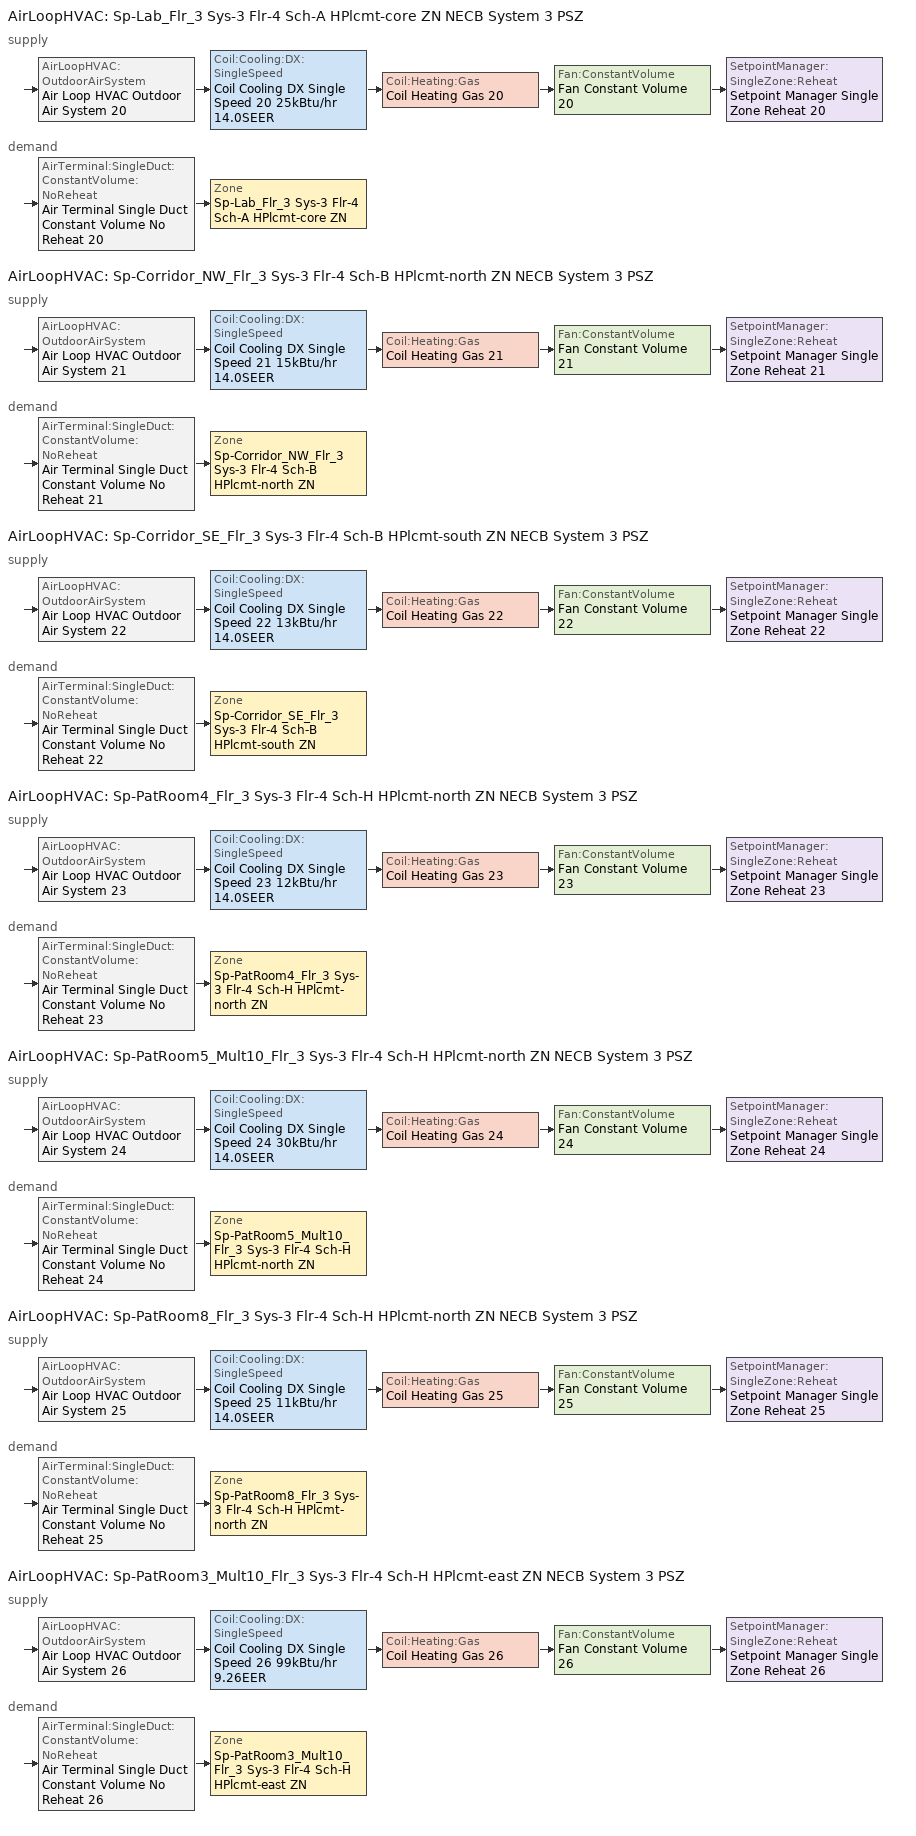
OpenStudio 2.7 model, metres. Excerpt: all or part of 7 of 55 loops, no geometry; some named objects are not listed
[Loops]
AirLoopHVAC 'Sp-Lab_Flr_3 Sys-3 Flr-4 Sch-A HPlcmt-core ZN NECB System 3 PSZ'
 supply: AirLoopHVAC:OutdoorAirSystem 'Air Loop HVAC Outdoor Air System 20' > Coil:Cooling:DX:SingleSpeed 'Coil Cooling DX Single Speed 20 25kBtu/hr 14.0SEER' > Coil:Heating:Gas 'Coil Heating Gas 20' > Fan:ConstantVolume 'Fan Constant Volume 20' > SetpointManager:SingleZone:Reheat 'Setpoint Manager Single Zone Reheat 20'
 demand: AirTerminal:SingleDuct:ConstantVolume:NoReheat 'Air Terminal Single Duct Constant Volume No Reheat 20' > Zone 'Sp-Lab_Flr_3 Sys-3 Flr-4 Sch-A HPlcmt-core ZN'
AirLoopHVAC 'Sp-Corridor_NW_Flr_3 Sys-3 Flr-4 Sch-B HPlcmt-north ZN NECB System 3 PSZ'
 supply: AirLoopHVAC:OutdoorAirSystem 'Air Loop HVAC Outdoor Air System 21' > Coil:Cooling:DX:SingleSpeed 'Coil Cooling DX Single Speed 21 15kBtu/hr 14.0SEER' > Coil:Heating:Gas 'Coil Heating Gas 21' > Fan:ConstantVolume 'Fan Constant Volume 21' > SetpointManager:SingleZone:Reheat 'Setpoint Manager Single Zone Reheat 21'
 demand: AirTerminal:SingleDuct:ConstantVolume:NoReheat 'Air Terminal Single Duct Constant Volume No Reheat 21' > Zone 'Sp-Corridor_NW_Flr_3 Sys-3 Flr-4 Sch-B HPlcmt-north ZN'
AirLoopHVAC 'Sp-Corridor_SE_Flr_3 Sys-3 Flr-4 Sch-B HPlcmt-south ZN NECB System 3 PSZ'
 supply: AirLoopHVAC:OutdoorAirSystem 'Air Loop HVAC Outdoor Air System 22' > Coil:Cooling:DX:SingleSpeed 'Coil Cooling DX Single Speed 22 13kBtu/hr 14.0SEER' > Coil:Heating:Gas 'Coil Heating Gas 22' > Fan:ConstantVolume 'Fan Constant Volume 22' > SetpointManager:SingleZone:Reheat 'Setpoint Manager Single Zone Reheat 22'
 demand: AirTerminal:SingleDuct:ConstantVolume:NoReheat 'Air Terminal Single Duct Constant Volume No Reheat 22' > Zone 'Sp-Corridor_SE_Flr_3 Sys-3 Flr-4 Sch-B HPlcmt-south ZN'
AirLoopHVAC 'Sp-PatRoom4_Flr_3 Sys-3 Flr-4 Sch-H HPlcmt-north ZN NECB System 3 PSZ'
 supply: AirLoopHVAC:OutdoorAirSystem 'Air Loop HVAC Outdoor Air System 23' > Coil:Cooling:DX:SingleSpeed 'Coil Cooling DX Single Speed 23 12kBtu/hr 14.0SEER' > Coil:Heating:Gas 'Coil Heating Gas 23' > Fan:ConstantVolume 'Fan Constant Volume 23' > SetpointManager:SingleZone:Reheat 'Setpoint Manager Single Zone Reheat 23'
 demand: AirTerminal:SingleDuct:ConstantVolume:NoReheat 'Air Terminal Single Duct Constant Volume No Reheat 23' > Zone 'Sp-PatRoom4_Flr_3 Sys-3 Flr-4 Sch-H HPlcmt-north ZN'
AirLoopHVAC 'Sp-PatRoom5_Mult10_Flr_3 Sys-3 Flr-4 Sch-H HPlcmt-north ZN NECB System 3 PSZ'
 supply: AirLoopHVAC:OutdoorAirSystem 'Air Loop HVAC Outdoor Air System 24' > Coil:Cooling:DX:SingleSpeed 'Coil Cooling DX Single Speed 24 30kBtu/hr 14.0SEER' > Coil:Heating:Gas 'Coil Heating Gas 24' > Fan:ConstantVolume 'Fan Constant Volume 24' > SetpointManager:SingleZone:Reheat 'Setpoint Manager Single Zone Reheat 24'
 demand: AirTerminal:SingleDuct:ConstantVolume:NoReheat 'Air Terminal Single Duct Constant Volume No Reheat 24' > Zone 'Sp-PatRoom5_Mult10_Flr_3 Sys-3 Flr-4 Sch-H HPlcmt-north ZN'
AirLoopHVAC 'Sp-PatRoom8_Flr_3 Sys-3 Flr-4 Sch-H HPlcmt-north ZN NECB System 3 PSZ'
 supply: AirLoopHVAC:OutdoorAirSystem 'Air Loop HVAC Outdoor Air System 25' > Coil:Cooling:DX:SingleSpeed 'Coil Cooling DX Single Speed 25 11kBtu/hr 14.0SEER' > Coil:Heating:Gas 'Coil Heating Gas 25' > Fan:ConstantVolume 'Fan Constant Volume 25' > SetpointManager:SingleZone:Reheat 'Setpoint Manager Single Zone Reheat 25'
 demand: AirTerminal:SingleDuct:ConstantVolume:NoReheat 'Air Terminal Single Duct Constant Volume No Reheat 25' > Zone 'Sp-PatRoom8_Flr_3 Sys-3 Flr-4 Sch-H HPlcmt-north ZN'
AirLoopHVAC 'Sp-PatRoom3_Mult10_Flr_3 Sys-3 Flr-4 Sch-H HPlcmt-east ZN NECB System 3 PSZ'
 supply: AirLoopHVAC:OutdoorAirSystem 'Air Loop HVAC Outdoor Air System 26' > Coil:Cooling:DX:SingleSpeed 'Coil Cooling DX Single Speed 26 99kBtu/hr 9.26EER' > Coil:Heating:Gas 'Coil Heating Gas 26' > Fan:ConstantVolume 'Fan Constant Volume 26' > SetpointManager:SingleZone:Reheat 'Setpoint Manager Single Zone Reheat 26'
 demand: AirTerminal:SingleDuct:ConstantVolume:NoReheat 'Air Terminal Single Duct Constant Volume No Reheat 26' > Zone 'Sp-PatRoom3_Mult10_Flr_3 Sys-3 Flr-4 Sch-H HPlcmt-east ZN'
[Sizing:Zone] Zone Cooling Design Supply Air Temperature Input Method=SupplyAirTemperature; Zone Cooling Design Supply Air Temperature {C}=13; Zone Cooling Design Supply Air Temperature Difference {deltaC}=11.11; Zone Heating Design Supply Air Temperature Input Method=SupplyAirTemperature; Zone Heating Design Supply Air Temperature {C}=43; Zone Heating Design Supply Air Temperature Difference {deltaC}=11.11; Zone Cooling Design Supply Air Humidity Ratio {kg-H2O/kg-air}=0.0085; Zone Heating Design Supply Air Humidity Ratio {kg-H2O/kg-air}=0.008; Zone Heating Sizing Factor=1.3; Zone Cooling Sizing Factor=1.1; Cooling Design Air Flow Method=DesignDay; Heating Design Air Flow Method=DesignDay; Account for Dedicated Outdoor Air System=No; Dedicated Outdoor Air System Control Strategy=NeutralSupplyAir; Dedicated Outdoor Air Low Setpoint Temperature for Design {C}=autosize; Dedicated Outdoor Air High Setpoint Temperature for Design {C}=autosize
Sp-Lab_Flr_3 Sys-3 Flr-4 Sch-A HPlcmt-core ZN; Sp-Corridor_NW_Flr_3 Sys-3 Flr-4 Sch-B HPlcmt-north ZN; Sp-Corridor_SE_Flr_3 Sys-3 Flr-4 Sch-B HPlcmt-south ZN; Sp-PatRoom4_Flr_3 Sys-3 Flr-4 Sch-H HPlcmt-north ZN; Sp-PatRoom5_Mult10_Flr_3 Sys-3 Flr-4 Sch-H HPlcmt-north ZN; Sp-PatRoom8_Flr_3 Sys-3 Flr-4 Sch-H HPlcmt-north ZN; Sp-PatRoom3_Mult10_Flr_3 Sys-3 Flr-4 Sch-H HPlcmt-east ZN
[Zone equipment]
Sp-Lab_Flr_3 Sys-3 Flr-4 Sch-A HPlcmt-core ZN: Air Terminal Single Duct Constant Volume No Reheat 20, Zone HVAC Baseboard Convective Water 20
Sp-Corridor_NW_Flr_3 Sys-3 Flr-4 Sch-B HPlcmt-north ZN: Air Terminal Single Duct Constant Volume No Reheat 21, Zone HVAC Baseboard Convective Water 21
Sp-Corridor_SE_Flr_3 Sys-3 Flr-4 Sch-B HPlcmt-south ZN: Air Terminal Single Duct Constant Volume No Reheat 22, Zone HVAC Baseboard Convective Water 22
Sp-PatRoom4_Flr_3 Sys-3 Flr-4 Sch-H HPlcmt-north ZN: Air Terminal Single Duct Constant Volume No Reheat 23, Zone HVAC Baseboard Convective Water 23
Sp-PatRoom5_Mult10_Flr_3 Sys-3 Flr-4 Sch-H HPlcmt-north ZN: Air Terminal Single Duct Constant Volume No Reheat 24, Zone HVAC Baseboard Convective Water 24
Sp-PatRoom8_Flr_3 Sys-3 Flr-4 Sch-H HPlcmt-north ZN: Air Terminal Single Duct Constant Volume No Reheat 25, Zone HVAC Baseboard Convective Water 25
Sp-PatRoom3_Mult10_Flr_3 Sys-3 Flr-4 Sch-H HPlcmt-east ZN: Air Terminal Single Duct Constant Volume No Reheat 26, Zone HVAC Baseboard Convective Water 26
[AirLoopHVAC] Design Supply Air Flow Rate {m3/s}=AutoSize
Name | Availability Schedule
Sp-Lab_Flr_3 Sys-3 Flr-4 Sch-A HPlcmt-core ZN NECB System 3 PSZ | Sp-Lab_Flr_3 Sys-3 Flr-4 Sch-A HPlcmt-core ZN NECB System 3 PSZ Occ Sch
Sp-Corridor_NW_Flr_3 Sys-3 Flr-4 Sch-B HPlcmt-north ZN NECB System 3 PSZ | Sp-Corridor_NW_Flr_3 Sys-3 Flr-4 Sch-B HPlcmt-north ZN NECB System 3 PSZ Occ Sch
Sp-Corridor_SE_Flr_3 Sys-3 Flr-4 Sch-B HPlcmt-south ZN NECB System 3 PSZ | Sp-Corridor_SE_Flr_3 Sys-3 Flr-4 Sch-B HPlcmt-south ZN NECB System 3 PSZ Occ Sch
Sp-PatRoom4_Flr_3 Sys-3 Flr-4 Sch-H HPlcmt-north ZN NECB System 3 PSZ | Sp-PatRoom4_Flr_3 Sys-3 Flr-4 Sch-H HPlcmt-north ZN NECB System 3 PSZ Occ Sch
Sp-PatRoom5_Mult10_Flr_3 Sys-3 Flr-4 Sch-H HPlcmt-north ZN NECB System 3 PSZ | Sp-PatRoom5_Mult10_Flr_3 Sys-3 Flr-4 Sch-H HPlcmt-north ZN NECB System 3 PSZ Occ Sch
Sp-PatRoom8_Flr_3 Sys-3 Flr-4 Sch-H HPlcmt-north ZN NECB System 3 PSZ | Sp-PatRoom8_Flr_3 Sys-3 Flr-4 Sch-H HPlcmt-north ZN NECB System 3 PSZ Occ Sch
Sp-PatRoom3_Mult10_Flr_3 Sys-3 Flr-4 Sch-H HPlcmt-east ZN NECB System 3 PSZ | Sp-PatRoom3_Mult10_Flr_3 Sys-3 Flr-4 Sch-H HPlcmt-east ZN NECB System 3 PSZ Occ Sch
[Sizing:System] Type of Load to Size On=Sensible; Design Outdoor Air Flow Rate {m3/s}=Autosize; Central Heating Maximum System Air Flow Ratio=1; Preheat Design Temperature {C}=7; Preheat Design Humidity Ratio {kg-H2O/kg-Air}=0.008; Precool Design Temperature {C}=13; Precool Design Humidity Ratio {kg-H2O/kg-Air}=0.008; Central Cooling Design Supply Air Temperature {C}=13; Central Heating Design Supply Air Temperature {C}=43; Sizing Option=NonCoincident; 100% Outdoor Air in Cooling=No; 100% Outdoor Air in Heating=No; Central Cooling Design Supply Air Humidity Ratio {kg-H2O/kg-Air}=0.0085; Central Heating Design Supply Air Humidity Ratio {kg-H2O/kg-Air}=0.008; Cooling Design Air Flow Method=DesignDay; Cooling Design Air Flow Rate {m3/s}=0; Heating Design Air Flow Method=DesignDay; Heating Design Air Flow Rate {m3/s}=0; System Outdoor Air Method=ZoneSum; Zone Maximum Outdoor Air Fraction=1; Cooling Supply Air Flow Rate Per Floor Area {m3/s-m2}=0.00996765; Cooling Fraction of Autosized Cooling Supply Air Flow Rate=1; Cooling Supply Air Flow Rate Per Unit Cooling Capacity {m3/s-W}=3.94755e-05; Heating Supply Air Flow Rate Per Floor Area {m3/s-m2}=0.00996765; Heating Fraction of Autosized Heating Supply Air Flow Rate=1; Heating Fraction of Autosized Cooling Supply Air Flow Rate=1; Heating Supply Air Flow Rate Per Unit Heating Capacity {m3/s-W}=3.15882e-05; Cooling Design Capacity Method=CoolingDesignCapacity; Cooling Design Capacity {W}=autosize; Cooling Design Capacity Per Floor Area {W/m2}=234.7; Fraction of Autosized Cooling Design Capacity=1; Heating Design Capacity Method=HeatingDesignCapacity; Heating Design Capacity {W}=autosize; Heating Design Capacity Per Floor Area {W/m2}=157; Fraction of Autosized Heating Design Capacity=1; Central Cooling Capacity Control Method=OnOff
Sp-Lab_Flr_3 Sys-3 Flr-4 Sch-A HPlcmt-core ZN NECB System 3 PSZ; Sp-Corridor_NW_Flr_3 Sys-3 Flr-4 Sch-B HPlcmt-north ZN NECB System 3 PSZ; Sp-Corridor_SE_Flr_3 Sys-3 Flr-4 Sch-B HPlcmt-south ZN NECB System 3 PSZ; Sp-PatRoom4_Flr_3 Sys-3 Flr-4 Sch-H HPlcmt-north ZN NECB System 3 PSZ; Sp-PatRoom5_Mult10_Flr_3 Sys-3 Flr-4 Sch-H HPlcmt-north ZN NECB System 3 PSZ; Sp-PatRoom8_Flr_3 Sys-3 Flr-4 Sch-H HPlcmt-north ZN NECB System 3 PSZ; Sp-PatRoom3_Mult10_Flr_3 Sys-3 Flr-4 Sch-H HPlcmt-east ZN NECB System 3 PSZ
[Fan:ConstantVolume] Availability Schedule=Always On Discrete; Fan Total Efficiency=0.39975; Pressure Rise {Pa}=640; Maximum Flow Rate {m3/s}=AutoSize; Motor Efficiency=0.615
Fan Constant Volume 20; Fan Constant Volume 21; Fan Constant Volume 22; Fan Constant Volume 23; Fan Constant Volume 24; Fan Constant Volume 25; Fan Constant Volume 26
[Coil:Heating:Gas] Availability Schedule=Always On Discrete; Gas Burner Efficiency=0.8; Nominal Capacity {W}=AutoSize; Parasitic Electric Load {W}=0; Parasitic Gas Load {W}=0
Coil Heating Gas 20; Coil Heating Gas 21; Coil Heating Gas 22; Coil Heating Gas 23; Coil Heating Gas 24; Coil Heating Gas 25; Coil Heating Gas 26
[Coil:Cooling:DX:SingleSpeed] Availability Schedule=Always On Discrete; Rated Total Cooling Capacity {W}=autosize; Rated Sensible Heat Ratio=autosize; Rated Air Flow Rate {m3/s}=autosize; Rated Evaporator Fan Power Per Volume Flow Rate {W/(m3/s)}=773.3; Total Cooling Capacity Function of Temperature Curve=DXCOOL-NECB2011-REF-CAPFT; Total Cooling Capacity Function of Flow Fraction Curve=DXCOOL-NECB2011-REF-CAPFFLOW; Energy Input Ratio Function of Temperature Curve=DXCOOL-NECB2011-REF-COOLEIRFT; Energy Input Ratio Function of Flow Fraction Curve=DXCOOL-NECB2011-REF-COOLEIRFFLOW; Part Load Fraction Correlation Curve=DXCOOL-NECB2011-REF-COOLPLFFPLR; Condenser Type=AirCooled; Evaporative Condenser Effectiveness=0; Evaporative Condenser Air Flow Rate {m3/s}=Autosize; Evaporative Condenser Pump Rated Power Consumption {W}=Autosize; Crankcase Heater Capacity {W}=0; Maximum Outdoor Dry-Bulb Temperature for Crankcase Heater Operation {C}=0; Basin Heater Capacity {W/K}=0; Basin Heater Setpoint Temperature {C}=10
Name | Rated COP {W/W}
Coil Cooling DX Single Speed 20 25kBtu/hr 14.0SEER; Coil Cooling DX Single Speed 21 15kBtu/hr 14.0SEER; Coil Cooling DX Single Speed 22 13kBtu/hr 14.0SEER; Coil Cooling DX Single Speed 23 12kBtu/hr 14.0SEER; Coil Cooling DX Single Speed 24 30kBtu/hr 14.0SEER; Coil Cooling DX Single Speed 25 11kBtu/hr 14.0SEER | 4.11713
Coil Cooling DX Single Speed 26 99kBtu/hr 9.26EER | 3.21949
[Controller:OutdoorAir] Minimum Outdoor Air Flow Rate {m3/s}=0; Maximum Outdoor Air Flow Rate {m3/s}=Autosize; Economizer Control Action Type=ModulateFlow; Lockout Type=NoLockout; Minimum Limit Type=FixedMinimum; High Humidity Control=No; Heat Recovery Bypass Control Type=BypassWhenWithinEconomizerLimits
Name | Economizer Control Type | Economizer Maximum Limit Dry-Bulb Temperature {C} | Economizer Maximum Limit Enthalpy {J/kg} | Economizer Minimum Limit Dry-Bulb Temperature {C} | Minimum Outdoor Air Schedule | Controller Mechanical Ventilation
Controller Outdoor Air 20 | NoEconomizer | 28 | 64000 | -100 | Sp-Lab_Flr_3 Sys-3 Flr-4 Sch-A HPlcmt-core ZN NECB System 3 PSZ Occ Sch | Controller Mechanical Ventilation 20
Controller Outdoor Air 21 | NoEconomizer | 28 | 64000 | -100 | Sp-Corridor_NW_Flr_3 Sys-3 Flr-4 Sch-B HPlcmt-north ZN NECB System 3 PSZ Occ Sch | Controller Mechanical Ventilation 21
Controller Outdoor Air 22 | NoEconomizer | 28 | 64000 | -100 | Sp-Corridor_SE_Flr_3 Sys-3 Flr-4 Sch-B HPlcmt-south ZN NECB System 3 PSZ Occ Sch | Controller Mechanical Ventilation 22
Controller Outdoor Air 23 | NoEconomizer | 28 | 64000 | -100 | Sp-PatRoom4_Flr_3 Sys-3 Flr-4 Sch-H HPlcmt-north ZN NECB System 3 PSZ Occ Sch | Controller Mechanical Ventilation 23
Controller Outdoor Air 24 | NoEconomizer | 28 | 64000 | -100 | Sp-PatRoom5_Mult10_Flr_3 Sys-3 Flr-4 Sch-H HPlcmt-north ZN NECB System 3 PSZ Occ Sch | Controller Mechanical Ventilation 24
Controller Outdoor Air 25 | NoEconomizer | 28 | 64000 | -100 | Sp-PatRoom8_Flr_3 Sys-3 Flr-4 Sch-H HPlcmt-north ZN NECB System 3 PSZ Occ Sch | Controller Mechanical Ventilation 25
Controller Outdoor Air 26 | DifferentialEnthalpy |  |  |  | Sp-PatRoom3_Mult10_Flr_3 Sys-3 Flr-4 Sch-H HPlcmt-east ZN NECB System 3 PSZ Occ Sch | Controller Mechanical Ventilation 26
[Controller:MechanicalVentilation] Availability Schedule=Always On Discrete; System Outdoor Air Method=ZoneSum
Controller Mechanical Ventilation 20; Controller Mechanical Ventilation 21; Controller Mechanical Ventilation 22; Controller Mechanical Ventilation 23; Controller Mechanical Ventilation 24; Controller Mechanical Ventilation 25; Controller Mechanical Ventilation 26
[AirLoopHVAC:OutdoorAirSystem]
Name | Controller
Air Loop HVAC Outdoor Air System 20 | Controller Outdoor Air 20
Air Loop HVAC Outdoor Air System 21 | Controller Outdoor Air 21
Air Loop HVAC Outdoor Air System 22 | Controller Outdoor Air 22
Air Loop HVAC Outdoor Air System 23 | Controller Outdoor Air 23
Air Loop HVAC Outdoor Air System 24 | Controller Outdoor Air 24
Air Loop HVAC Outdoor Air System 25 | Controller Outdoor Air 25
Air Loop HVAC Outdoor Air System 26 | Controller Outdoor Air 26
[SetpointManager:SingleZone:Reheat] Minimum Supply Air Temperature {C}=13; Maximum Supply Air Temperature {C}=43
Name | Control Zone
Setpoint Manager Single Zone Reheat 20 | Sp-Lab_Flr_3 Sys-3 Flr-4 Sch-A HPlcmt-core ZN
Setpoint Manager Single Zone Reheat 21 | Sp-Corridor_NW_Flr_3 Sys-3 Flr-4 Sch-B HPlcmt-north ZN
Setpoint Manager Single Zone Reheat 22 | Sp-Corridor_SE_Flr_3 Sys-3 Flr-4 Sch-B HPlcmt-south ZN
Setpoint Manager Single Zone Reheat 23 | Sp-PatRoom4_Flr_3 Sys-3 Flr-4 Sch-H HPlcmt-north ZN
Setpoint Manager Single Zone Reheat 24 | Sp-PatRoom5_Mult10_Flr_3 Sys-3 Flr-4 Sch-H HPlcmt-north ZN
Setpoint Manager Single Zone Reheat 25 | Sp-PatRoom8_Flr_3 Sys-3 Flr-4 Sch-H HPlcmt-north ZN
Setpoint Manager Single Zone Reheat 26 | Sp-PatRoom3_Mult10_Flr_3 Sys-3 Flr-4 Sch-H HPlcmt-east ZN
[AirTerminal:SingleDuct:ConstantVolume:NoReheat] Availability Schedule=Always On Discrete; Maximum Air Flow Rate {m3/s}=AutoSize
Air Terminal Single Duct Constant Volume No Reheat 20; Air Terminal Single Duct Constant Volume No Reheat 21; Air Terminal Single Duct Constant Volume No Reheat 22; Air Terminal Single Duct Constant Volume No Reheat 23; Air Terminal Single Duct Constant Volume No Reheat 24; Air Terminal Single Duct Constant Volume No Reheat 25; Air Terminal Single Duct Constant Volume No Reheat 26
[Schedule:Ruleset]
Name | Default Day Schedule | Summer Design Day Schedule | Winter Design Day Schedule
Sp-Corridor_NW_Flr_3 Sys-3 Flr-4 Sch-B HPlcmt-north ZN NECB System 3 PSZ Occ Sch | Sp-Corridor_NW_Flr_3 Sys-3 Flr-4 Sch-B HPlcmt-north ZN NECB System 3 PSZ Occ Sch Default | Sp-Corridor_NW_Flr_3 Sys-3 Flr-4 Sch-B HPlcmt-north ZN NECB System 3 PSZ Occ Sch Summer Design Day | Sp-Corridor_NW_Flr_3 Sys-3 Flr-4 Sch-B HPlcmt-north ZN NECB System 3 PSZ Occ Sch Winter Design Day
Sp-Corridor_SE_Flr_3 Sys-3 Flr-4 Sch-B HPlcmt-south ZN NECB System 3 PSZ Occ Sch | Sp-Corridor_SE_Flr_3 Sys-3 Flr-4 Sch-B HPlcmt-south ZN NECB System 3 PSZ Occ Sch Default | Sp-Corridor_SE_Flr_3 Sys-3 Flr-4 Sch-B HPlcmt-south ZN NECB System 3 PSZ Occ Sch Summer Design Day | Sp-Corridor_SE_Flr_3 Sys-3 Flr-4 Sch-B HPlcmt-south ZN NECB System 3 PSZ Occ Sch Winter Design Day
Sp-Lab_Flr_3 Sys-3 Flr-4 Sch-A HPlcmt-core ZN NECB System 3 PSZ Occ Sch | Sp-Lab_Flr_3 Sys-3 Flr-4 Sch-A HPlcmt-core ZN NECB System 3 PSZ Occ Sch Default | Sp-Lab_Flr_3 Sys-3 Flr-4 Sch-A HPlcmt-core ZN NECB System 3 PSZ Occ Sch Summer Design Day | Sp-Lab_Flr_3 Sys-3 Flr-4 Sch-A HPlcmt-core ZN NECB System 3 PSZ Occ Sch Winter Design Day
Sp-PatRoom3_Mult10_Flr_3 Sys-3 Flr-4 Sch-H HPlcmt-east ZN NECB System 3 PSZ Occ Sch | Sp-PatRoom3_Mult10_Flr_3 Sys-3 Flr-4 Sch-H HPlcmt-east ZN NECB System 3 PSZ Occ Sch Default | Sp-PatRoom3_Mult10_Flr_3 Sys-3 Flr-4 Sch-H HPlcmt-east ZN NECB System 3 PSZ Occ Sch Summer Design Day | Sp-PatRoom3_Mult10_Flr_3 Sys-3 Flr-4 Sch-H HPlcmt-east ZN NECB System 3 PSZ Occ Sch Winter Design Day
Sp-PatRoom4_Flr_3 Sys-3 Flr-4 Sch-H HPlcmt-north ZN NECB System 3 PSZ Occ Sch | Sp-PatRoom4_Flr_3 Sys-3 Flr-4 Sch-H HPlcmt-north ZN NECB System 3 PSZ Occ Sch Default | Sp-PatRoom4_Flr_3 Sys-3 Flr-4 Sch-H HPlcmt-north ZN NECB System 3 PSZ Occ Sch Summer Design Day | Sp-PatRoom4_Flr_3 Sys-3 Flr-4 Sch-H HPlcmt-north ZN NECB System 3 PSZ Occ Sch Winter Design Day
Sp-PatRoom5_Mult10_Flr_3 Sys-3 Flr-4 Sch-H HPlcmt-north ZN NECB System 3 PSZ Occ Sch | Sp-PatRoom5_Mult10_Flr_3 Sys-3 Flr-4 Sch-H HPlcmt-north ZN NECB System 3 PSZ Occ Sch Default | Sp-PatRoom5_Mult10_Flr_3 Sys-3 Flr-4 Sch-H HPlcmt-north ZN NECB System 3 PSZ Occ Sch Summer Design Day | Sp-PatRoom5_Mult10_Flr_3 Sys-3 Flr-4 Sch-H HPlcmt-north ZN NECB System 3 PSZ Occ Sch Winter Design Day
Sp-PatRoom8_Flr_3 Sys-3 Flr-4 Sch-H HPlcmt-north ZN NECB System 3 PSZ Occ Sch | Sp-PatRoom8_Flr_3 Sys-3 Flr-4 Sch-H HPlcmt-north ZN NECB System 3 PSZ Occ Sch Default | Sp-PatRoom8_Flr_3 Sys-3 Flr-4 Sch-H HPlcmt-north ZN NECB System 3 PSZ Occ Sch Summer Design Day | Sp-PatRoom8_Flr_3 Sys-3 Flr-4 Sch-H HPlcmt-north ZN NECB System 3 PSZ Occ Sch Winter Design Day
[Schedule:Day]
Sp-Corridor_NW_Flr_3 Sys-3 Flr-4 Sch-B HPlcmt-north ZN NECB System 3 PSZ Occ Sch Default; Sp-Corridor_NW_Flr_3 Sys-3 Flr-4 Sch-B HPlcmt-north ZN NECB System 3 PSZ Occ Sch Winter Design Day; Sp-Corridor_NW_Flr_3 Sys-3 Flr-4 Sch-B HPlcmt-north ZN NECB System 3 PSZ Occ Sch Summer Design Day; Sp-Corridor_SE_Flr_3 Sys-3 Flr-4 Sch-B HPlcmt-south ZN NECB System 3 PSZ Occ Sch Default; Sp-Corridor_SE_Flr_3 Sys-3 Flr-4 Sch-B HPlcmt-south ZN NECB System 3 PSZ Occ Sch Winter Design Day; Sp-Corridor_SE_Flr_3 Sys-3 Flr-4 Sch-B HPlcmt-south ZN NECB System 3 PSZ Occ Sch Summer Design Day; Sp-Lab_Flr_3 Sys-3 Flr-4 Sch-A HPlcmt-core ZN NECB System 3 PSZ Occ Sch Default; Sp-Lab_Flr_3 Sys-3 Flr-4 Sch-A HPlcmt-core ZN NECB System 3 PSZ Occ Sch Winter Design Day; Sp-Lab_Flr_3 Sys-3 Flr-4 Sch-A HPlcmt-core ZN NECB System 3 PSZ Occ Sch Summer Design Day; Sp-PatRoom3_Mult10_Flr_3 Sys-3 Flr-4 Sch-H HPlcmt-east ZN NECB System 3 PSZ Occ Sch Default; Sp-PatRoom3_Mult10_Flr_3 Sys-3 Flr-4 Sch-H HPlcmt-east ZN NECB System 3 PSZ Occ Sch Winter Design Day; Sp-PatRoom3_Mult10_Flr_3 Sys-3 Flr-4 Sch-H HPlcmt-east ZN NECB System 3 PSZ Occ Sch Summer Design Day; Sp-PatRoom3_Mult10_Flr_3 Sys-3 Flr-4 Sch-H HPlcmt-east ZN NECB System 3 PSZ Occ Sch Monday; Sp-PatRoom3_Mult10_Flr_3 Sys-3 Flr-4 Sch-H HPlcmt-east ZN NECB System 3 PSZ Occ Sch Tuesday; Sp-PatRoom3_Mult10_Flr_3 Sys-3 Flr-4 Sch-H HPlcmt-east ZN NECB System 3 PSZ Occ Sch Wednesday; Sp-PatRoom3_Mult10_Flr_3 Sys-3 Flr-4 Sch-H HPlcmt-east ZN NECB System 3 PSZ Occ Sch Thursday; Sp-PatRoom3_Mult10_Flr_3 Sys-3 Flr-4 Sch-H HPlcmt-east ZN NECB System 3 PSZ Occ Sch Friday; Sp-PatRoom3_Mult10_Flr_3 Sys-3 Flr-4 Sch-H HPlcmt-east ZN NECB System 3 PSZ Occ Sch Saturday; Sp-PatRoom3_Mult10_Flr_3 Sys-3 Flr-4 Sch-H HPlcmt-east ZN NECB System 3 PSZ Occ Sch Sunday; Sp-PatRoom4_Flr_3 Sys-3 Flr-4 Sch-H HPlcmt-north ZN NECB System 3 PSZ Occ Sch Default; Sp-PatRoom4_Flr_3 Sys-3 Flr-4 Sch-H HPlcmt-north ZN NECB System 3 PSZ Occ Sch Winter Design Day; Sp-PatRoom4_Flr_3 Sys-3 Flr-4 Sch-H HPlcmt-north ZN NECB System 3 PSZ Occ Sch Summer Design Day; Sp-PatRoom4_Flr_3 Sys-3 Flr-4 Sch-H HPlcmt-north ZN NECB System 3 PSZ Occ Sch Monday; Sp-PatRoom4_Flr_3 Sys-3 Flr-4 Sch-H HPlcmt-north ZN NECB System 3 PSZ Occ Sch Tuesday; Sp-PatRoom4_Flr_3 Sys-3 Flr-4 Sch-H HPlcmt-north ZN NECB System 3 PSZ Occ Sch Wednesday; Sp-PatRoom4_Flr_3 Sys-3 Flr-4 Sch-H HPlcmt-north ZN NECB System 3 PSZ Occ Sch Thursday; Sp-PatRoom4_Flr_3 Sys-3 Flr-4 Sch-H HPlcmt-north ZN NECB System 3 PSZ Occ Sch Friday; Sp-PatRoom4_Flr_3 Sys-3 Flr-4 Sch-H HPlcmt-north ZN NECB System 3 PSZ Occ Sch Saturday; Sp-PatRoom4_Flr_3 Sys-3 Flr-4 Sch-H HPlcmt-north ZN NECB System 3 PSZ Occ Sch Sunday; Sp-PatRoom5_Mult10_Flr_3 Sys-3 Flr-4 Sch-H HPlcmt-north ZN NECB System 3 PSZ Occ Sch Default; Sp-PatRoom5_Mult10_Flr_3 Sys-3 Flr-4 Sch-H HPlcmt-north ZN NECB System 3 PSZ Occ Sch Winter Design Day; Sp-PatRoom5_Mult10_Flr_3 Sys-3 Flr-4 Sch-H HPlcmt-north ZN NECB System 3 PSZ Occ Sch Summer Design Day; Sp-PatRoom5_Mult10_Flr_3 Sys-3 Flr-4 Sch-H HPlcmt-north ZN NECB System 3 PSZ Occ Sch Monday; Sp-PatRoom5_Mult10_Flr_3 Sys-3 Flr-4 Sch-H HPlcmt-north ZN NECB System 3 PSZ Occ Sch Tuesday; Sp-PatRoom5_Mult10_Flr_3 Sys-3 Flr-4 Sch-H HPlcmt-north ZN NECB System 3 PSZ Occ Sch Wednesday; Sp-PatRoom5_Mult10_Flr_3 Sys-3 Flr-4 Sch-H HPlcmt-north ZN NECB System 3 PSZ Occ Sch Thursday; Sp-PatRoom5_Mult10_Flr_3 Sys-3 Flr-4 Sch-H HPlcmt-north ZN NECB System 3 PSZ Occ Sch Friday; Sp-PatRoom5_Mult10_Flr_3 Sys-3 Flr-4 Sch-H HPlcmt-north ZN NECB System 3 PSZ Occ Sch Saturday; Sp-PatRoom5_Mult10_Flr_3 Sys-3 Flr-4 Sch-H HPlcmt-north ZN NECB System 3 PSZ Occ Sch Sunday; Sp-PatRoom8_Flr_3 Sys-3 Flr-4 Sch-H HPlcmt-north ZN NECB System 3 PSZ Occ Sch Default; Sp-PatRoom8_Flr_3 Sys-3 Flr-4 Sch-H HPlcmt-north ZN NECB System 3 PSZ Occ Sch Winter Design Day; Sp-PatRoom8_Flr_3 Sys-3 Flr-4 Sch-H HPlcmt-north ZN NECB System 3 PSZ Occ Sch Summer Design Day; Sp-PatRoom8_Flr_3 Sys-3 Flr-4 Sch-H HPlcmt-north ZN NECB System 3 PSZ Occ Sch Monday; Sp-PatRoom8_Flr_3 Sys-3 Flr-4 Sch-H HPlcmt-north ZN NECB System 3 PSZ Occ Sch Tuesday; Sp-PatRoom8_Flr_3 Sys-3 Flr-4 Sch-H HPlcmt-north ZN NECB System 3 PSZ Occ Sch Wednesday; Sp-PatRoom8_Flr_3 Sys-3 Flr-4 Sch-H HPlcmt-north ZN NECB System 3 PSZ Occ Sch Thursday; Sp-PatRoom8_Flr_3 Sys-3 Flr-4 Sch-H HPlcmt-north ZN NECB System 3 PSZ Occ Sch Friday; Sp-PatRoom8_Flr_3 Sys-3 Flr-4 Sch-H HPlcmt-north ZN NECB System 3 PSZ Occ Sch Saturday; Sp-PatRoom8_Flr_3 Sys-3 Flr-4 Sch-H HPlcmt-north ZN NECB System 3 PSZ Occ Sch Sunday: 24, 0, 1
Sp-Corridor_NW_Flr_3 Sys-3 Flr-4 Sch-B HPlcmt-north ZN NECB System 3 PSZ Occ Sch Monday; Sp-Corridor_NW_Flr_3 Sys-3 Flr-4 Sch-B HPlcmt-north ZN NECB System 3 PSZ Occ Sch Tuesday; Sp-Corridor_NW_Flr_3 Sys-3 Flr-4 Sch-B HPlcmt-north ZN NECB System 3 PSZ Occ Sch Wednesday; Sp-Corridor_NW_Flr_3 Sys-3 Flr-4 Sch-B HPlcmt-north ZN NECB System 3 PSZ Occ Sch Thursday; Sp-Corridor_NW_Flr_3 Sys-3 Flr-4 Sch-B HPlcmt-north ZN NECB System 3 PSZ Occ Sch Friday; Sp-Corridor_SE_Flr_3 Sys-3 Flr-4 Sch-B HPlcmt-south ZN NECB System 3 PSZ Occ Sch Monday; Sp-Corridor_SE_Flr_3 Sys-3 Flr-4 Sch-B HPlcmt-south ZN NECB System 3 PSZ Occ Sch Tuesday; Sp-Corridor_SE_Flr_3 Sys-3 Flr-4 Sch-B HPlcmt-south ZN NECB System 3 PSZ Occ Sch Wednesday; Sp-Corridor_SE_Flr_3 Sys-3 Flr-4 Sch-B HPlcmt-south ZN NECB System 3 PSZ Occ Sch Thursday; Sp-Corridor_SE_Flr_3 Sys-3 Flr-4 Sch-B HPlcmt-south ZN NECB System 3 PSZ Occ Sch Friday: 1, 0, 1, 10, 0, 0, 24, 0, 1
Sp-Corridor_NW_Flr_3 Sys-3 Flr-4 Sch-B HPlcmt-north ZN NECB System 3 PSZ Occ Sch Saturday; Sp-Corridor_SE_Flr_3 Sys-3 Flr-4 Sch-B HPlcmt-south ZN NECB System 3 PSZ Occ Sch Saturday: 2, 0, 1, 10, 0, 0, 24, 0, 1
Sp-Corridor_NW_Flr_3 Sys-3 Flr-4 Sch-B HPlcmt-north ZN NECB System 3 PSZ Occ Sch Sunday; Sp-Corridor_SE_Flr_3 Sys-3 Flr-4 Sch-B HPlcmt-south ZN NECB System 3 PSZ Occ Sch Sunday: 1, 0, 0, 2, 0, 1, 11, 0, 0, 23, 0, 1, 24, 0, 0
Sp-Lab_Flr_3 Sys-3 Flr-4 Sch-A HPlcmt-core ZN NECB System 3 PSZ Occ Sch Monday; Sp-Lab_Flr_3 Sys-3 Flr-4 Sch-A HPlcmt-core ZN NECB System 3 PSZ Occ Sch Tuesday; Sp-Lab_Flr_3 Sys-3 Flr-4 Sch-A HPlcmt-core ZN NECB System 3 PSZ Occ Sch Wednesday; Sp-Lab_Flr_3 Sys-3 Flr-4 Sch-A HPlcmt-core ZN NECB System 3 PSZ Occ Sch Thursday; Sp-Lab_Flr_3 Sys-3 Flr-4 Sch-A HPlcmt-core ZN NECB System 3 PSZ Occ Sch Friday: 8, 0, 0, 19, 0, 1, 24, 0, 0
Sp-Lab_Flr_3 Sys-3 Flr-4 Sch-A HPlcmt-core ZN NECB System 3 PSZ Occ Sch Saturday; Sp-Lab_Flr_3 Sys-3 Flr-4 Sch-A HPlcmt-core ZN NECB System 3 PSZ Occ Sch Sunday: 24, 0, 0
[Schedule:Rule] Date Specification Type=DateRange; Start Month=1; Start Day=1; End Month=12
Name | Schedule Ruleset | Rule Order | Day Schedule | Apply Monday | End Day | Apply Tuesday | Apply Wednesday | Apply Thursday | Apply Friday | Apply Saturday | Apply Sunday
Sp-Corridor_NW_Flr_3 Sys-3 Flr-4 Sch-B HPlcmt-north ZN NECB System 3 PSZ Occ Sch Monday Rule | Sp-Corridor_NW_Flr_3 Sys-3 Flr-4 Sch-B HPlcmt-north ZN NECB System 3 PSZ Occ Sch | 6 | Sp-Corridor_NW_Flr_3 Sys-3 Flr-4 Sch-B HPlcmt-north ZN NECB System 3 PSZ Occ Sch Monday | Yes | 25
Sp-Corridor_NW_Flr_3 Sys-3 Flr-4 Sch-B HPlcmt-north ZN NECB System 3 PSZ Occ Sch Tuesday Rule | Sp-Corridor_NW_Flr_3 Sys-3 Flr-4 Sch-B HPlcmt-north ZN NECB System 3 PSZ Occ Sch | 5 | Sp-Corridor_NW_Flr_3 Sys-3 Flr-4 Sch-B HPlcmt-north ZN NECB System 3 PSZ Occ Sch Tuesday |  | 26 | Yes
Sp-Corridor_NW_Flr_3 Sys-3 Flr-4 Sch-B HPlcmt-north ZN NECB System 3 PSZ Occ Sch Wednesday Rule | Sp-Corridor_NW_Flr_3 Sys-3 Flr-4 Sch-B HPlcmt-north ZN NECB System 3 PSZ Occ Sch | 4 | Sp-Corridor_NW_Flr_3 Sys-3 Flr-4 Sch-B HPlcmt-north ZN NECB System 3 PSZ Occ Sch Wednesday |  | 27 |  | Yes
Sp-Corridor_NW_Flr_3 Sys-3 Flr-4 Sch-B HPlcmt-north ZN NECB System 3 PSZ Occ Sch Thursday Rule | Sp-Corridor_NW_Flr_3 Sys-3 Flr-4 Sch-B HPlcmt-north ZN NECB System 3 PSZ Occ Sch | 3 | Sp-Corridor_NW_Flr_3 Sys-3 Flr-4 Sch-B HPlcmt-north ZN NECB System 3 PSZ Occ Sch Thursday |  | 28 |  |  | Yes
Sp-Corridor_NW_Flr_3 Sys-3 Flr-4 Sch-B HPlcmt-north ZN NECB System 3 PSZ Occ Sch Friday Rule | Sp-Corridor_NW_Flr_3 Sys-3 Flr-4 Sch-B HPlcmt-north ZN NECB System 3 PSZ Occ Sch | 2 | Sp-Corridor_NW_Flr_3 Sys-3 Flr-4 Sch-B HPlcmt-north ZN NECB System 3 PSZ Occ Sch Friday |  | 29 |  |  |  | Yes
Sp-Corridor_NW_Flr_3 Sys-3 Flr-4 Sch-B HPlcmt-north ZN NECB System 3 PSZ Occ Sch Saturday Rule | Sp-Corridor_NW_Flr_3 Sys-3 Flr-4 Sch-B HPlcmt-north ZN NECB System 3 PSZ Occ Sch | 1 | Sp-Corridor_NW_Flr_3 Sys-3 Flr-4 Sch-B HPlcmt-north ZN NECB System 3 PSZ Occ Sch Saturday |  | 30 |  |  |  |  | Yes
Sp-Corridor_NW_Flr_3 Sys-3 Flr-4 Sch-B HPlcmt-north ZN NECB System 3 PSZ Occ Sch Sunday Rule | Sp-Corridor_NW_Flr_3 Sys-3 Flr-4 Sch-B HPlcmt-north ZN NECB System 3 PSZ Occ Sch | 0 | Sp-Corridor_NW_Flr_3 Sys-3 Flr-4 Sch-B HPlcmt-north ZN NECB System 3 PSZ Occ Sch Sunday |  | 31 |  |  |  |  |  | Yes
Sp-Corridor_SE_Flr_3 Sys-3 Flr-4 Sch-B HPlcmt-south ZN NECB System 3 PSZ Occ Sch Monday Rule | Sp-Corridor_SE_Flr_3 Sys-3 Flr-4 Sch-B HPlcmt-south ZN NECB System 3 PSZ Occ Sch | 6 | Sp-Corridor_SE_Flr_3 Sys-3 Flr-4 Sch-B HPlcmt-south ZN NECB System 3 PSZ Occ Sch Monday | Yes | 25
Sp-Corridor_SE_Flr_3 Sys-3 Flr-4 Sch-B HPlcmt-south ZN NECB System 3 PSZ Occ Sch Tuesday Rule | Sp-Corridor_SE_Flr_3 Sys-3 Flr-4 Sch-B HPlcmt-south ZN NECB System 3 PSZ Occ Sch | 5 | Sp-Corridor_SE_Flr_3 Sys-3 Flr-4 Sch-B HPlcmt-south ZN NECB System 3 PSZ Occ Sch Tuesday |  | 26 | Yes
Sp-Corridor_SE_Flr_3 Sys-3 Flr-4 Sch-B HPlcmt-south ZN NECB System 3 PSZ Occ Sch Wednesday Rule | Sp-Corridor_SE_Flr_3 Sys-3 Flr-4 Sch-B HPlcmt-south ZN NECB System 3 PSZ Occ Sch | 4 | Sp-Corridor_SE_Flr_3 Sys-3 Flr-4 Sch-B HPlcmt-south ZN NECB System 3 PSZ Occ Sch Wednesday |  | 27 |  | Yes
Sp-Corridor_SE_Flr_3 Sys-3 Flr-4 Sch-B HPlcmt-south ZN NECB System 3 PSZ Occ Sch Thursday Rule | Sp-Corridor_SE_Flr_3 Sys-3 Flr-4 Sch-B HPlcmt-south ZN NECB System 3 PSZ Occ Sch | 3 | Sp-Corridor_SE_Flr_3 Sys-3 Flr-4 Sch-B HPlcmt-south ZN NECB System 3 PSZ Occ Sch Thursday |  | 28 |  |  | Yes
Sp-Corridor_SE_Flr_3 Sys-3 Flr-4 Sch-B HPlcmt-south ZN NECB System 3 PSZ Occ Sch Friday Rule | Sp-Corridor_SE_Flr_3 Sys-3 Flr-4 Sch-B HPlcmt-south ZN NECB System 3 PSZ Occ Sch | 2 | Sp-Corridor_SE_Flr_3 Sys-3 Flr-4 Sch-B HPlcmt-south ZN NECB System 3 PSZ Occ Sch Friday |  | 29 |  |  |  | Yes
Sp-Corridor_SE_Flr_3 Sys-3 Flr-4 Sch-B HPlcmt-south ZN NECB System 3 PSZ Occ Sch Saturday Rule | Sp-Corridor_SE_Flr_3 Sys-3 Flr-4 Sch-B HPlcmt-south ZN NECB System 3 PSZ Occ Sch | 1 | Sp-Corridor_SE_Flr_3 Sys-3 Flr-4 Sch-B HPlcmt-south ZN NECB System 3 PSZ Occ Sch Saturday |  | 30 |  |  |  |  | Yes
Sp-Corridor_SE_Flr_3 Sys-3 Flr-4 Sch-B HPlcmt-south ZN NECB System 3 PSZ Occ Sch Sunday Rule | Sp-Corridor_SE_Flr_3 Sys-3 Flr-4 Sch-B HPlcmt-south ZN NECB System 3 PSZ Occ Sch | 0 | Sp-Corridor_SE_Flr_3 Sys-3 Flr-4 Sch-B HPlcmt-south ZN NECB System 3 PSZ Occ Sch Sunday |  | 31 |  |  |  |  |  | Yes
Sp-Lab_Flr_3 Sys-3 Flr-4 Sch-A HPlcmt-core ZN NECB System 3 PSZ Occ Sch Monday Rule | Sp-Lab_Flr_3 Sys-3 Flr-4 Sch-A HPlcmt-core ZN NECB System 3 PSZ Occ Sch | 6 | Sp-Lab_Flr_3 Sys-3 Flr-4 Sch-A HPlcmt-core ZN NECB System 3 PSZ Occ Sch Monday | Yes | 25
Sp-Lab_Flr_3 Sys-3 Flr-4 Sch-A HPlcmt-core ZN NECB System 3 PSZ Occ Sch Tuesday Rule | Sp-Lab_Flr_3 Sys-3 Flr-4 Sch-A HPlcmt-core ZN NECB System 3 PSZ Occ Sch | 5 | Sp-Lab_Flr_3 Sys-3 Flr-4 Sch-A HPlcmt-core ZN NECB System 3 PSZ Occ Sch Tuesday |  | 26 | Yes
Sp-Lab_Flr_3 Sys-3 Flr-4 Sch-A HPlcmt-core ZN NECB System 3 PSZ Occ Sch Wednesday Rule | Sp-Lab_Flr_3 Sys-3 Flr-4 Sch-A HPlcmt-core ZN NECB System 3 PSZ Occ Sch | 4 | Sp-Lab_Flr_3 Sys-3 Flr-4 Sch-A HPlcmt-core ZN NECB System 3 PSZ Occ Sch Wednesday |  | 27 |  | Yes
Sp-Lab_Flr_3 Sys-3 Flr-4 Sch-A HPlcmt-core ZN NECB System 3 PSZ Occ Sch Thursday Rule | Sp-Lab_Flr_3 Sys-3 Flr-4 Sch-A HPlcmt-core ZN NECB System 3 PSZ Occ Sch | 3 | Sp-Lab_Flr_3 Sys-3 Flr-4 Sch-A HPlcmt-core ZN NECB System 3 PSZ Occ Sch Thursday |  | 28 |  |  | Yes
Sp-Lab_Flr_3 Sys-3 Flr-4 Sch-A HPlcmt-core ZN NECB System 3 PSZ Occ Sch Friday Rule | Sp-Lab_Flr_3 Sys-3 Flr-4 Sch-A HPlcmt-core ZN NECB System 3 PSZ Occ Sch | 2 | Sp-Lab_Flr_3 Sys-3 Flr-4 Sch-A HPlcmt-core ZN NECB System 3 PSZ Occ Sch Friday |  | 29 |  |  |  | Yes
Sp-Lab_Flr_3 Sys-3 Flr-4 Sch-A HPlcmt-core ZN NECB System 3 PSZ Occ Sch Saturday Rule | Sp-Lab_Flr_3 Sys-3 Flr-4 Sch-A HPlcmt-core ZN NECB System 3 PSZ Occ Sch | 1 | Sp-Lab_Flr_3 Sys-3 Flr-4 Sch-A HPlcmt-core ZN NECB System 3 PSZ Occ Sch Saturday |  | 30 |  |  |  |  | Yes
Sp-Lab_Flr_3 Sys-3 Flr-4 Sch-A HPlcmt-core ZN NECB System 3 PSZ Occ Sch Sunday Rule | Sp-Lab_Flr_3 Sys-3 Flr-4 Sch-A HPlcmt-core ZN NECB System 3 PSZ Occ Sch | 0 | Sp-Lab_Flr_3 Sys-3 Flr-4 Sch-A HPlcmt-core ZN NECB System 3 PSZ Occ Sch Sunday |  | 31 |  |  |  |  |  | Yes
Sp-PatRoom3_Mult10_Flr_3 Sys-3 Flr-4 Sch-H HPlcmt-east ZN NECB System 3 PSZ Occ Sch Monday Rule | Sp-PatRoom3_Mult10_Flr_3 Sys-3 Flr-4 Sch-H HPlcmt-east ZN NECB System 3 PSZ Occ Sch | 6 | Sp-PatRoom3_Mult10_Flr_3 Sys-3 Flr-4 Sch-H HPlcmt-east ZN NECB System 3 PSZ Occ Sch Monday | Yes | 25
Sp-PatRoom3_Mult10_Flr_3 Sys-3 Flr-4 Sch-H HPlcmt-east ZN NECB System 3 PSZ Occ Sch Tuesday Rule | Sp-PatRoom3_Mult10_Flr_3 Sys-3 Flr-4 Sch-H HPlcmt-east ZN NECB System 3 PSZ Occ Sch | 5 | Sp-PatRoom3_Mult10_Flr_3 Sys-3 Flr-4 Sch-H HPlcmt-east ZN NECB System 3 PSZ Occ Sch Tuesday |  | 26 | Yes
Sp-PatRoom3_Mult10_Flr_3 Sys-3 Flr-4 Sch-H HPlcmt-east ZN NECB System 3 PSZ Occ Sch Wednesday Rule | Sp-PatRoom3_Mult10_Flr_3 Sys-3 Flr-4 Sch-H HPlcmt-east ZN NECB System 3 PSZ Occ Sch | 4 | Sp-PatRoom3_Mult10_Flr_3 Sys-3 Flr-4 Sch-H HPlcmt-east ZN NECB System 3 PSZ Occ Sch Wednesday |  | 27 |  | Yes
Sp-PatRoom3_Mult10_Flr_3 Sys-3 Flr-4 Sch-H HPlcmt-east ZN NECB System 3 PSZ Occ Sch Thursday Rule | Sp-PatRoom3_Mult10_Flr_3 Sys-3 Flr-4 Sch-H HPlcmt-east ZN NECB System 3 PSZ Occ Sch | 3 | Sp-PatRoom3_Mult10_Flr_3 Sys-3 Flr-4 Sch-H HPlcmt-east ZN NECB System 3 PSZ Occ Sch Thursday |  | 28 |  |  | Yes
Sp-PatRoom3_Mult10_Flr_3 Sys-3 Flr-4 Sch-H HPlcmt-east ZN NECB System 3 PSZ Occ Sch Friday Rule | Sp-PatRoom3_Mult10_Flr_3 Sys-3 Flr-4 Sch-H HPlcmt-east ZN NECB System 3 PSZ Occ Sch | 2 | Sp-PatRoom3_Mult10_Flr_3 Sys-3 Flr-4 Sch-H HPlcmt-east ZN NECB System 3 PSZ Occ Sch Friday |  | 29 |  |  |  | Yes
Sp-PatRoom3_Mult10_Flr_3 Sys-3 Flr-4 Sch-H HPlcmt-east ZN NECB System 3 PSZ Occ Sch Saturday Rule | Sp-PatRoom3_Mult10_Flr_3 Sys-3 Flr-4 Sch-H HPlcmt-east ZN NECB System 3 PSZ Occ Sch | 1 | Sp-PatRoom3_Mult10_Flr_3 Sys-3 Flr-4 Sch-H HPlcmt-east ZN NECB System 3 PSZ Occ Sch Saturday |  | 30 |  |  |  |  | Yes
Sp-PatRoom3_Mult10_Flr_3 Sys-3 Flr-4 Sch-H HPlcmt-east ZN NECB System 3 PSZ Occ Sch Sunday Rule | Sp-PatRoom3_Mult10_Flr_3 Sys-3 Flr-4 Sch-H HPlcmt-east ZN NECB System 3 PSZ Occ Sch | 0 | Sp-PatRoom3_Mult10_Flr_3 Sys-3 Flr-4 Sch-H HPlcmt-east ZN NECB System 3 PSZ Occ Sch Sunday |  | 31 |  |  |  |  |  | Yes
Sp-PatRoom4_Flr_3 Sys-3 Flr-4 Sch-H HPlcmt-north ZN NECB System 3 PSZ Occ Sch Monday Rule | Sp-PatRoom4_Flr_3 Sys-3 Flr-4 Sch-H HPlcmt-north ZN NECB System 3 PSZ Occ Sch | 6 | Sp-PatRoom4_Flr_3 Sys-3 Flr-4 Sch-H HPlcmt-north ZN NECB System 3 PSZ Occ Sch Monday | Yes | 25
Sp-PatRoom4_Flr_3 Sys-3 Flr-4 Sch-H HPlcmt-north ZN NECB System 3 PSZ Occ Sch Tuesday Rule | Sp-PatRoom4_Flr_3 Sys-3 Flr-4 Sch-H HPlcmt-north ZN NECB System 3 PSZ Occ Sch | 5 | Sp-PatRoom4_Flr_3 Sys-3 Flr-4 Sch-H HPlcmt-north ZN NECB System 3 PSZ Occ Sch Tuesday |  | 26 | Yes
Sp-PatRoom4_Flr_3 Sys-3 Flr-4 Sch-H HPlcmt-north ZN NECB System 3 PSZ Occ Sch Wednesday Rule | Sp-PatRoom4_Flr_3 Sys-3 Flr-4 Sch-H HPlcmt-north ZN NECB System 3 PSZ Occ Sch | 4 | Sp-PatRoom4_Flr_3 Sys-3 Flr-4 Sch-H HPlcmt-north ZN NECB System 3 PSZ Occ Sch Wednesday |  | 27 |  | Yes
Sp-PatRoom4_Flr_3 Sys-3 Flr-4 Sch-H HPlcmt-north ZN NECB System 3 PSZ Occ Sch Thursday Rule | Sp-PatRoom4_Flr_3 Sys-3 Flr-4 Sch-H HPlcmt-north ZN NECB System 3 PSZ Occ Sch | 3 | Sp-PatRoom4_Flr_3 Sys-3 Flr-4 Sch-H HPlcmt-north ZN NECB System 3 PSZ Occ Sch Thursday |  | 28 |  |  | Yes
Sp-PatRoom4_Flr_3 Sys-3 Flr-4 Sch-H HPlcmt-north ZN NECB System 3 PSZ Occ Sch Friday Rule | Sp-PatRoom4_Flr_3 Sys-3 Flr-4 Sch-H HPlcmt-north ZN NECB System 3 PSZ Occ Sch | 2 | Sp-PatRoom4_Flr_3 Sys-3 Flr-4 Sch-H HPlcmt-north ZN NECB System 3 PSZ Occ Sch Friday |  | 29 |  |  |  | Yes
Sp-PatRoom4_Flr_3 Sys-3 Flr-4 Sch-H HPlcmt-north ZN NECB System 3 PSZ Occ Sch Saturday Rule | Sp-PatRoom4_Flr_3 Sys-3 Flr-4 Sch-H HPlcmt-north ZN NECB System 3 PSZ Occ Sch | 1 | Sp-PatRoom4_Flr_3 Sys-3 Flr-4 Sch-H HPlcmt-north ZN NECB System 3 PSZ Occ Sch Saturday |  | 30 |  |  |  |  | Yes
Sp-PatRoom4_Flr_3 Sys-3 Flr-4 Sch-H HPlcmt-north ZN NECB System 3 PSZ Occ Sch Sunday Rule | Sp-PatRoom4_Flr_3 Sys-3 Flr-4 Sch-H HPlcmt-north ZN NECB System 3 PSZ Occ Sch | 0 | Sp-PatRoom4_Flr_3 Sys-3 Flr-4 Sch-H HPlcmt-north ZN NECB System 3 PSZ Occ Sch Sunday |  | 31 |  |  |  |  |  | Yes
Sp-PatRoom5_Mult10_Flr_3 Sys-3 Flr-4 Sch-H HPlcmt-north ZN NECB System 3 PSZ Occ Sch Monday Rule | Sp-PatRoom5_Mult10_Flr_3 Sys-3 Flr-4 Sch-H HPlcmt-north ZN NECB System 3 PSZ Occ Sch | 6 | Sp-PatRoom5_Mult10_Flr_3 Sys-3 Flr-4 Sch-H HPlcmt-north ZN NECB System 3 PSZ Occ Sch Monday | Yes | 25
Sp-PatRoom5_Mult10_Flr_3 Sys-3 Flr-4 Sch-H HPlcmt-north ZN NECB System 3 PSZ Occ Sch Tuesday Rule | Sp-PatRoom5_Mult10_Flr_3 Sys-3 Flr-4 Sch-H HPlcmt-north ZN NECB System 3 PSZ Occ Sch | 5 | Sp-PatRoom5_Mult10_Flr_3 Sys-3 Flr-4 Sch-H HPlcmt-north ZN NECB System 3 PSZ Occ Sch Tuesday |  | 26 | Yes
Sp-PatRoom5_Mult10_Flr_3 Sys-3 Flr-4 Sch-H HPlcmt-north ZN NECB System 3 PSZ Occ Sch Wednesday Rule | Sp-PatRoom5_Mult10_Flr_3 Sys-3 Flr-4 Sch-H HPlcmt-north ZN NECB System 3 PSZ Occ Sch | 4 | Sp-PatRoom5_Mult10_Flr_3 Sys-3 Flr-4 Sch-H HPlcmt-north ZN NECB System 3 PSZ Occ Sch Wednesday |  | 27 |  | Yes
Sp-PatRoom5_Mult10_Flr_3 Sys-3 Flr-4 Sch-H HPlcmt-north ZN NECB System 3 PSZ Occ Sch Thursday Rule | Sp-PatRoom5_Mult10_Flr_3 Sys-3 Flr-4 Sch-H HPlcmt-north ZN NECB System 3 PSZ Occ Sch | 3 | Sp-PatRoom5_Mult10_Flr_3 Sys-3 Flr-4 Sch-H HPlcmt-north ZN NECB System 3 PSZ Occ Sch Thursday |  | 28 |  |  | Yes
Sp-PatRoom5_Mult10_Flr_3 Sys-3 Flr-4 Sch-H HPlcmt-north ZN NECB System 3 PSZ Occ Sch Friday Rule | Sp-PatRoom5_Mult10_Flr_3 Sys-3 Flr-4 Sch-H HPlcmt-north ZN NECB System 3 PSZ Occ Sch | 2 | Sp-PatRoom5_Mult10_Flr_3 Sys-3 Flr-4 Sch-H HPlcmt-north ZN NECB System 3 PSZ Occ Sch Friday |  | 29 |  |  |  | Yes
Sp-PatRoom5_Mult10_Flr_3 Sys-3 Flr-4 Sch-H HPlcmt-north ZN NECB System 3 PSZ Occ Sch Saturday Rule | Sp-PatRoom5_Mult10_Flr_3 Sys-3 Flr-4 Sch-H HPlcmt-north ZN NECB System 3 PSZ Occ Sch | 1 | Sp-PatRoom5_Mult10_Flr_3 Sys-3 Flr-4 Sch-H HPlcmt-north ZN NECB System 3 PSZ Occ Sch Saturday |  | 30 |  |  |  |  | Yes
Sp-PatRoom5_Mult10_Flr_3 Sys-3 Flr-4 Sch-H HPlcmt-north ZN NECB System 3 PSZ Occ Sch Sunday Rule | Sp-PatRoom5_Mult10_Flr_3 Sys-3 Flr-4 Sch-H HPlcmt-north ZN NECB System 3 PSZ Occ Sch | 0 | Sp-PatRoom5_Mult10_Flr_3 Sys-3 Flr-4 Sch-H HPlcmt-north ZN NECB System 3 PSZ Occ Sch Sunday |  | 31 |  |  |  |  |  | Yes
Sp-PatRoom8_Flr_3 Sys-3 Flr-4 Sch-H HPlcmt-north ZN NECB System 3 PSZ Occ Sch Monday Rule | Sp-PatRoom8_Flr_3 Sys-3 Flr-4 Sch-H HPlcmt-north ZN NECB System 3 PSZ Occ Sch | 6 | Sp-PatRoom8_Flr_3 Sys-3 Flr-4 Sch-H HPlcmt-north ZN NECB System 3 PSZ Occ Sch Monday | Yes | 25
Sp-PatRoom8_Flr_3 Sys-3 Flr-4 Sch-H HPlcmt-north ZN NECB System 3 PSZ Occ Sch Tuesday Rule | Sp-PatRoom8_Flr_3 Sys-3 Flr-4 Sch-H HPlcmt-north ZN NECB System 3 PSZ Occ Sch | 5 | Sp-PatRoom8_Flr_3 Sys-3 Flr-4 Sch-H HPlcmt-north ZN NECB System 3 PSZ Occ Sch Tuesday |  | 26 | Yes
Sp-PatRoom8_Flr_3 Sys-3 Flr-4 Sch-H HPlcmt-north ZN NECB System 3 PSZ Occ Sch Wednesday Rule | Sp-PatRoom8_Flr_3 Sys-3 Flr-4 Sch-H HPlcmt-north ZN NECB System 3 PSZ Occ Sch | 4 | Sp-PatRoom8_Flr_3 Sys-3 Flr-4 Sch-H HPlcmt-north ZN NECB System 3 PSZ Occ Sch Wednesday |  | 27 |  | Yes
Sp-PatRoom8_Flr_3 Sys-3 Flr-4 Sch-H HPlcmt-north ZN NECB System 3 PSZ Occ Sch Thursday Rule | Sp-PatRoom8_Flr_3 Sys-3 Flr-4 Sch-H HPlcmt-north ZN NECB System 3 PSZ Occ Sch | 3 | Sp-PatRoom8_Flr_3 Sys-3 Flr-4 Sch-H HPlcmt-north ZN NECB System 3 PSZ Occ Sch Thursday |  | 28 |  |  | Yes
Sp-PatRoom8_Flr_3 Sys-3 Flr-4 Sch-H HPlcmt-north ZN NECB System 3 PSZ Occ Sch Friday Rule | Sp-PatRoom8_Flr_3 Sys-3 Flr-4 Sch-H HPlcmt-north ZN NECB System 3 PSZ Occ Sch | 2 | Sp-PatRoom8_Flr_3 Sys-3 Flr-4 Sch-H HPlcmt-north ZN NECB System 3 PSZ Occ Sch Friday |  | 29 |  |  |  | Yes
Sp-PatRoom8_Flr_3 Sys-3 Flr-4 Sch-H HPlcmt-north ZN NECB System 3 PSZ Occ Sch Saturday Rule | Sp-PatRoom8_Flr_3 Sys-3 Flr-4 Sch-H HPlcmt-north ZN NECB System 3 PSZ Occ Sch | 1 | Sp-PatRoom8_Flr_3 Sys-3 Flr-4 Sch-H HPlcmt-north ZN NECB System 3 PSZ Occ Sch Saturday |  | 30 |  |  |  |  | Yes
Sp-PatRoom8_Flr_3 Sys-3 Flr-4 Sch-H HPlcmt-north ZN NECB System 3 PSZ Occ Sch Sunday Rule | Sp-PatRoom8_Flr_3 Sys-3 Flr-4 Sch-H HPlcmt-north ZN NECB System 3 PSZ Occ Sch | 0 | Sp-PatRoom8_Flr_3 Sys-3 Flr-4 Sch-H HPlcmt-north ZN NECB System 3 PSZ Occ Sch Sunday |  | 31 |  |  |  |  |  | Yes
[Schedule:Constant]
Always On Discrete: Value=1
[Curve:Biquadratic] Minimum Value of x=13; Maximum Value of x=24; Minimum Value of y=24; Maximum Value of y=46
Name | Coefficient1 Constant | Coefficient2 x | Coefficient3 x**2 | Coefficient4 y | Coefficient5 y**2 | Coefficient6 x*y
DXCOOL-NECB2011-REF-CAPFT | 0.867905 | 0.0142459 | 0.00055436 | -0.0075575 | 3.3e-005 | -0.0001918
DXCOOL-NECB2011-REF-COOLEIRFT | 0.116936 | 0.0284933 | -0.0004112 | 0.0214108 | 0.00016103 | -0.0006791
[Curve:Quadratic] Coefficient1 Constant=1; Coefficient2 x=0; Coefficient3 x**2=0; Minimum Value of x=0; Maximum Value of x=1
DXCOOL-NECB2011-REF-CAPFFLOW; DXCOOL-NECB2011-REF-COOLEIRFFLOW
[Curve:Cubic]
DXCOOL-NECB2011-REF-COOLPLFFPLR: Coefficient1 Constant=0.0277; Coefficient2 x=4.9151; Coefficient3 x**2=-8.184; Coefficient4 x**3=4.2702; Minimum Value of x=0.7; Maximum Value of x=1
